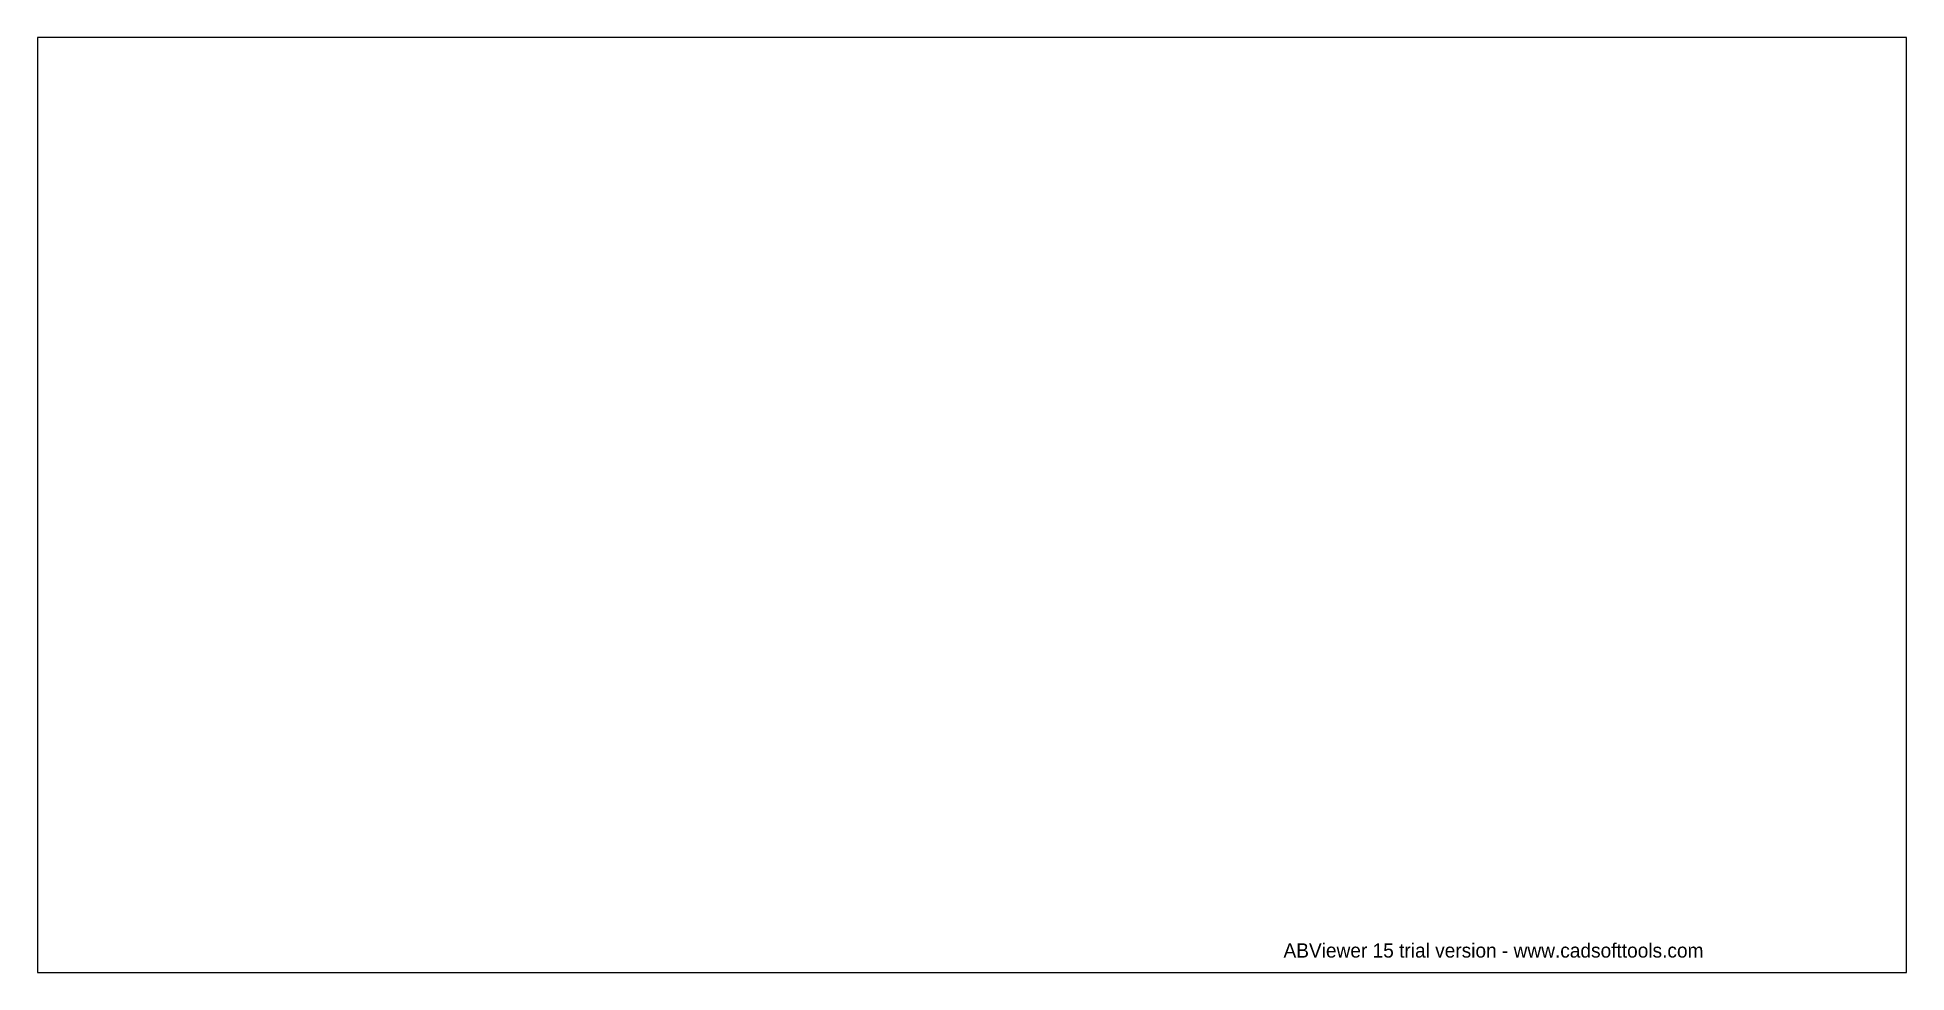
# Model space of a CAD drawing. Header units: millimetres. Extents: x 2814 to 6185, y 2702 to 4388.
import ezdxf

# ---------------------------------------------------------------- set-up
doc = ezdxf.new("R2010")
doc.units = ezdxf.units.MM
doc.header["$MEASUREMENT"] = 0
doc.layers.get('0').update_dxf_attribs({"linetype": 'CONTINUOUS'})

# ---------------------------------------------------------------- blocks, each defined once
blk = doc.blocks.new('ABViewer')
at = {"color": 1, "insert": (0, 0), "char_height": 0.05, "attachment_point": 1}
blk.add_mtext('ABViewer 15 trial version - www.cadsofttools.com', dxfattribs=at)

msp = doc.modelspace()

# ---------------------------------------------------------------- linework, layer by layer
msp.add_polyline3d([(2814, 2702, 0), (6185, 2702, 0), (6185, 4388, 0), (2814, 4388, 0), (2814, 2702, 0)])

# ---------------------------------------------------------------- block references
at = {"xscale": 514.656488549618, "yscale": 514.656488549618}
msp.add_blockref('ABViewer', (5061.3, 2754.8), dxfattribs=at)

doc.saveas('drawing.dxf')
